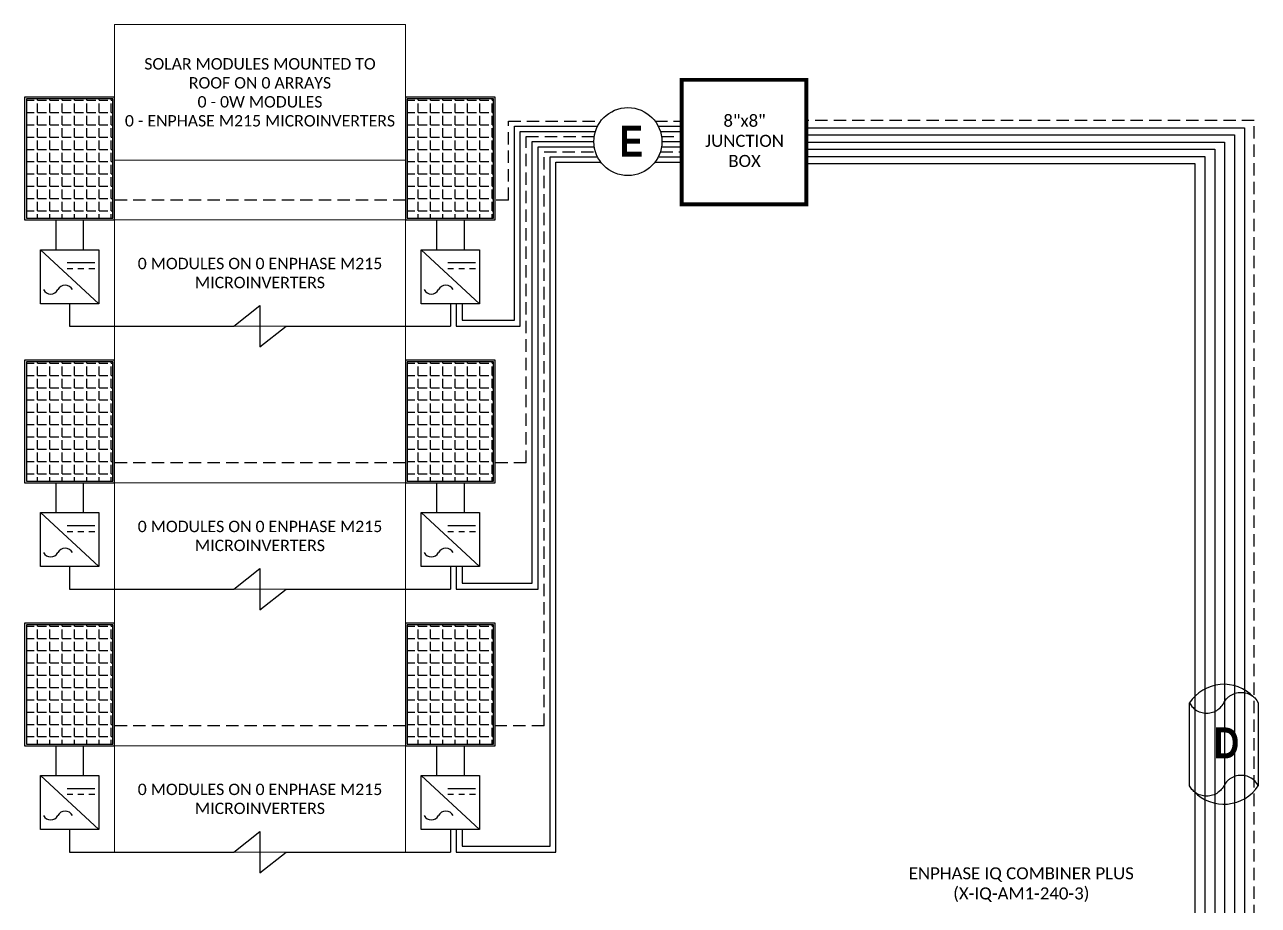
# Model space of a CAD drawing. Header units: feet. Extents: x 23608 to 24143, y 15297 to 15856.
# Drawn here: x 23767.4 to 24141.4, y 15588.4 to 15855.5 of the extents above; entities that cross this region are included whole.
import ezdxf

# ---------------------------------------------------------------- set-up
doc = ezdxf.new("R2010")
doc.units = ezdxf.units.FT
doc.header["$MEASUREMENT"] = 0
doc.linetypes.add('HIDDEN', pattern=[0.375, 0.25, -0.125])
doc.layers.add('TEXT', color=7, linetype='Continuous')
doc.styles.add('ONE LINE TXT', font='techb___.ttf')
doc.styles.get("Standard").update_dxf_attribs({"font": 'calibri.ttf'})

# ---------------------------------------------------------------- blocks, each defined once
blk = doc.blocks.new('*T27')
at = {"layer": 'Defpoints', "color": 8, "linetype": 'ByBlock', "lineweight": 0, "transparency": 16777216}
for p, q in [((0, 0), (88.16, 0)), ((0, 0), (0, -250.97)), ((88.16, 0), (88.16, -250.97)), ((0, -41.08), (88.16, -41.08)), ((0, -59.24), (88.16, -59.24)), ((0, -91.46), (88.16, -91.46)), ((0, -138.99), (88.16, -138.99)), ((0, -171.21), (88.16, -171.21)), ((0, -218.74), (88.16, -218.74)), ((0, -250.97), (88.16, -250.97))]:
    blk.add_line(p, q, dxfattribs=at)
at = {"color": 0, "linetype": 'Continuous', "transparency": 16777216, "char_height": 3.4544, "width": 83.574, "attachment_point": 5}
for s, insert in [('{\\fCalibri|b0|i0|c0;SOLAR MODULES MOUNTED TO ROOF ON 0 ARRAYS^J0 - 0W MODULES^J0 - ENPHASE M215 MICROINVERTERS', (44.08, -20.54)), ('{\\fCalibri|b0|i0|c0;', (44.08, -50.16)), ('{\\fCalibri|b0|i0|c0;0 MODULES ON 0 ENPHASE M215 MICROINVERTERS', (44.08, -75.35)), ('{\\fCalibri|b0|i0|c0;', (44.08, -115.23)), ('{\\fCalibri|b0|i0|c0;0 MODULES ON 0 ENPHASE M215 MICROINVERTERS', (44.08, -155.1)), ('{\\fCalibri|b0|i0|c0;', (44.08, -194.98)), ('{\\fCalibri|b0|i0|c0;0 MODULES ON 0 ENPHASE M215 MICROINVERTERS', (44.08, -234.86))]:
    blk.add_mtext(s, dxfattribs=dict(at, insert=insert))
blk = doc.blocks.new('8x8box')
at = {"lineweight": 50, "const_width": 1.19}
blk.add_lwpolyline([(37.78, 0), (0, 0), (0, 37.78), (37.78, 37.78)], close=True, dxfattribs=at)
at = {"color": 1, "insert": (19.03, 19.26), "char_height": 3.6576, "attachment_point": 5}
blk.add_mtext_dynamic_manual_height_columns('8"x8"  JUNCTION BOX ', width=0.4767, gutter_width=7.17, heights=[0], dxfattribs=at)
blk = doc.blocks.new('*U26')
at = {"color": 7}
blk.add_lwpolyline([(-10.44, 12.59), (-10.04, 11.92), (-10.04, 11.92), (-10.04, 11.92), (-9.67, 11.46), (-9.35, 11.12), (-9.06, 10.85), (-8.76, 10.61), (-8.27, 10.27), (-7.88, 10.06), (-7.45, 9.87), (-7.02, 9.71), (-6.58, 9.59), (-6.14, 9.5), (-5.69, 9.45), (-5.22, 9.43), (-4.77, 9.45), (-4.3, 9.5), (-3.86, 9.59), (-3.41, 9.71), (-2.99, 9.87), (-2.57, 10.06), (-2.17, 10.28), (-1.82, 10.51), (-1.57, 10.7), (-1.43, 10.81), (-1.07, 11.13), (-0.8, 11.43), (-0.52, 11.77), (-0.25, 12.16), (0, 12.59), (0.25, 13.02), (0.52, 13.4), (0.8, 13.74), (1.07, 14.04), (1.43, 14.36), (1.57, 14.47), (1.82, 14.66), (2.17, 14.89), (2.57, 15.11), (2.99, 15.31), (3.41, 15.46), (3.86, 15.59), (4.3, 15.67), (4.77, 15.73), (5.22, 15.74), (5.69, 15.73), (6.14, 15.67), (6.58, 15.59), (7.02, 15.46), (7.45, 15.31), (7.88, 15.11), (8.27, 14.9), (8.76, 14.56), (9.06, 14.32), (9.35, 14.05), (9.67, 13.71), (10.04, 13.25), (10.04, 13.25), (10.04, 13.25), (10.44, 12.59), (10.44, -12.59), (10.04, -11.92), (10.04, -11.92), (10.04, -11.92), (9.67, -11.46), (9.35, -11.12), (9.06, -10.85), (8.76, -10.61), (8.27, -10.27), (7.88, -10.06), (7.45, -9.87), (7.02, -9.71), (6.58, -9.59), (6.14, -9.5), (5.69, -9.45), (5.22, -9.43), (4.77, -9.45), (4.3, -9.5), (3.86, -9.59), (3.41, -9.71), (2.99, -9.87), (2.57, -10.06), (2.17, -10.28), (1.82, -10.51), (1.57, -10.7), (1.43, -10.81), (1.07, -11.13), (0.8, -11.43), (0.52, -11.77), (0.25, -12.16), (0, -12.59), (-0.25, -13.02), (-0.52, -13.4), (-0.8, -13.74), (-1.07, -14.04), (-1.43, -14.36), (-1.57, -14.47), (-1.82, -14.66), (-2.17, -14.89), (-2.57, -15.11), (-2.99, -15.31), (-3.41, -15.46), (-3.86, -15.59), (-4.3, -15.67), (-4.77, -15.73), (-5.22, -15.74), (-5.69, -15.73), (-6.14, -15.67), (-6.58, -15.59), (-7.02, -15.46), (-7.45, -15.31), (-7.88, -15.11), (-8.27, -14.9), (-8.76, -14.56), (-9.06, -14.32), (-9.35, -14.05), (-9.67, -13.71), (-10.04, -13.25), (-10.04, -13.25), (-10.04, -13.25), (-10.44, -12.59), (-10.44, -12.59)], close=True, dxfattribs=at)
at = {"color": 7, "linetype": 'Continuous'}
for centre, start, end in [((0, 5.65), 43.9732, 146.4265), ((0, -5.65), 223.9732, 326.4265)]:
    blk.add_arc(centre, 12.53, start, end, dxfattribs=at)
at = {"color": 1, "linetype": 'Continuous', "insert": (-3.09, 5.1), "char_height": 9.3833, "attachment_point": 1, "style": 'ONE LINE TXT'}
blk.add_mtext_dynamic_manual_height_columns('{\\W1;\\C256;D}', width=0.1385, gutter_width=2.13, heights=[0], dxfattribs=at)

msp = doc.modelspace()

# ---------------------------------------------------------------- hatches: boundary and pattern name
at = {"linetype": 'Continuous'}
h = msp.add_hatch(dxfattribs=at)
h.set_pattern_fill('ANGLE', color=256, scale=13.54666)
h.set_pattern_definition([(0, (23830.934, 3814.6677), (0, 3.7253315), [2.709332, -1.0159995]), (90, (23830.934, 3814.6677), (-3.7253315, 2e-16), [2.709332, -1.0159995])])
h.paths.add_polyline_path([(23767.92, 15832.97), (23767.92, 15796.78), (23794.16, 15796.78), (23794.16, 15832.97)])
h = msp.add_hatch(dxfattribs=at)
h.set_pattern_fill('ANGLE', color=256, scale=13.54666)
h.set_pattern_definition([(0, (23946.354, 3814.6677), (0, 3.7253315), [2.709332, -1.0159995]), (90, (23946.354, 3814.6677), (-3.7253315, 2e-16), [2.709332, -1.0159995])])
h.paths.add_polyline_path([(23883.34, 15832.97), (23883.34, 15796.78), (23909.58, 15796.78), (23909.58, 15832.97)])
h = msp.add_hatch(dxfattribs=at)
h.set_pattern_fill('ANGLE', color=256, scale=13.54666)
h.set_pattern_definition([(0, (23830.934, 3734.9146), (0, 3.7253315), [2.709332, -1.0159995]), (90, (23830.934, 3734.9146), (-3.7253315, 2e-16), [2.709332, -1.0159995])])
h.paths.add_polyline_path([(23767.92, 15753.21), (23767.92, 15717.03), (23794.16, 15717.03), (23794.16, 15753.21)])
h = msp.add_hatch(dxfattribs=at)
h.set_pattern_fill('ANGLE', color=256, scale=13.54666)
h.set_pattern_definition([(0, (23946.354, 3734.9146), (0, 3.7253315), [2.709332, -1.0159995]), (90, (23946.354, 3734.9146), (-3.7253315, 2e-16), [2.709332, -1.0159995])])
h.paths.add_polyline_path([(23883.34, 15753.21), (23883.34, 15717.03), (23909.58, 15717.03), (23909.58, 15753.21)])
h = msp.add_hatch(dxfattribs=at)
h.set_pattern_fill('ANGLE', color=256, scale=13.54666)
h.set_pattern_definition([(0, (23830.934, 3655.1615), (0, 3.7253315), [2.709332, -1.0159995]), (90, (23830.934, 3655.1615), (-3.7253315, 2e-16), [2.709332, -1.0159995])])
h.paths.add_polyline_path([(23767.92, 15673.46), (23767.92, 15637.28), (23794.16, 15637.28), (23794.16, 15673.46)])
h = msp.add_hatch(dxfattribs=at)
h.set_pattern_fill('ANGLE', color=256, scale=13.54666)
h.set_pattern_definition([(0, (23946.354, 3655.1615), (0, 3.7253315), [2.709332, -1.0159995]), (90, (23946.354, 3655.1615), (-3.7253315, 2e-16), [2.709332, -1.0159995])])
h.paths.add_polyline_path([(23883.34, 15673.46), (23883.34, 15637.28), (23909.58, 15637.28), (23909.58, 15673.46)])

# ---------------------------------------------------------------- linework, layer by layer
at = {"color": 92, "linetype": 'HIDDEN', "ltscale": 15}
for p, q in [((23914.06, 15826.25), (23942.06, 15826.25)), ((23914.06, 15802.32), (23914.06, 15826.25)), ((23958.51, 15826.25), (23966.62, 15826.25)), ((23919.47, 15821.59), (23940.09, 15821.59)), ((23919.47, 15722.57), (23919.47, 15821.59)), ((23960.48, 15821.59), (23966.62, 15821.59)), ((23924.87, 15816.93), (23940.45, 15816.93)), ((23924.87, 15642.82), (23924.87, 15816.93)), ((23960.12, 15816.93), (23966.62, 15816.93)), ((23914.06, 15802.32), (23910.09, 15802.32)), ((23919.47, 15722.57), (23910.09, 15722.57)), ((23924.87, 15642.82), (23910.09, 15642.82))]:
    msp.add_line(p, q, dxfattribs=at)
at = {"color": 10, "linetype": 'Continuous'}
for p, q in [((23915.86, 15824.7), (23941.09, 15824.7)), ((23915.86, 15765.85), (23915.86, 15824.7)), ((23959.48, 15824.7), (23966.62, 15824.7)), ((24004.4, 15824.23), (24137.18, 15824.23)), ((24137.18, 15824.23), (24137.18, 15464.42)), ((23921.27, 15820.04), (23939.97, 15820.04)), ((23921.27, 15686.1), (23921.27, 15820.04)), ((23960.6, 15820.04), (23966.62, 15820.04)), ((24004.4, 15819.88), (24131.18, 15819.88)), ((24131.18, 15819.88), (24131.18, 15478.98)), ((23926.68, 15815.38), (23941.09, 15815.38)), ((23926.68, 15606.35), (23926.68, 15815.38)), ((23959.48, 15815.38), (23966.62, 15815.38)), ((24004.4, 15815.53), (24125.18, 15815.53)), ((24125.18, 15815.53), (24125.18, 15493.54)), ((23900.07, 15765.85), (23915.86, 15765.85)), ((23900.07, 15686.1), (23921.27, 15686.1)), ((23900.07, 15606.35), (23926.68, 15606.35))]:
    msp.add_line(p, q, dxfattribs=at)
at = {"linetype": 'Continuous'}
for p, q in [((23917.66, 15823.14), (23940.45, 15823.14)), ((23917.66, 15764.05), (23917.66, 15823.14)), ((23960.12, 15823.14), (23966.62, 15823.14)), ((23923.07, 15818.48), (23940.03, 15818.48)), ((23923.07, 15684.3), (23923.07, 15818.48)), ((23960.54, 15818.48), (23966.62, 15818.48)), ((23928.48, 15813.82), (23942.06, 15813.82)), ((23928.48, 15604.55), (23928.48, 15813.82)), ((23958.51, 15813.82), (23966.62, 15813.82)), ((23776.89, 15796.27), (23776.89, 15787.26)), ((23785.19, 15796.27), (23785.19, 15787.26)), ((23892.31, 15796.27), (23892.31, 15787.26)), ((23900.61, 15796.27), (23900.61, 15787.26)), ((23772.22, 15787.26), (23789.86, 15787.26)), ((23772.22, 15770.87), (23772.22, 15787.26)), ((23772.22, 15787.26), (23789.86, 15770.87)), ((23789.86, 15787.26), (23789.86, 15770.87)), ((23887.64, 15787.26), (23905.28, 15787.26)), ((23887.64, 15770.87), (23887.64, 15787.26)), ((23887.64, 15787.26), (23905.28, 15770.87)), ((23905.28, 15787.26), (23905.28, 15770.87)), ((23789.86, 15770.87), (23772.22, 15770.87)), ((23905.28, 15770.87), (23887.64, 15770.87)), ((23898.26, 15764.05), (23917.66, 15764.05)), ((23776.89, 15716.52), (23776.89, 15707.51)), ((23785.19, 15716.52), (23785.19, 15707.51)), ((23892.31, 15716.52), (23892.31, 15707.51)), ((23900.61, 15716.52), (23900.61, 15707.51)), ((23772.22, 15707.51), (23789.86, 15707.51)), ((23772.22, 15691.12), (23772.22, 15707.51)), ((23772.22, 15707.51), (23789.86, 15691.12)), ((23789.86, 15707.51), (23789.86, 15691.12)), ((23887.64, 15707.51), (23905.28, 15707.51)), ((23887.64, 15691.12), (23887.64, 15707.51)), ((23887.64, 15707.51), (23905.28, 15691.12)), ((23905.28, 15707.51), (23905.28, 15691.12)), ((23789.86, 15691.12), (23772.22, 15691.12)), ((23905.28, 15691.12), (23887.64, 15691.12)), ((23898.26, 15684.3), (23923.07, 15684.3)), ((23776.89, 15636.77), (23776.89, 15627.76)), ((23785.19, 15636.77), (23785.19, 15627.76)), ((23892.31, 15636.77), (23892.31, 15627.76)), ((23900.61, 15636.77), (23900.61, 15627.76)), ((23772.22, 15627.76), (23789.86, 15627.76)), ((23772.22, 15611.36), (23772.22, 15627.76)), ((23772.22, 15627.76), (23789.86, 15611.36)), ((23789.86, 15627.76), (23789.86, 15611.36)), ((23887.64, 15627.76), (23905.28, 15627.76)), ((23887.64, 15611.36), (23887.64, 15627.76)), ((23887.64, 15627.76), (23905.28, 15611.36)), ((23905.28, 15627.76), (23905.28, 15611.36)), ((23789.86, 15611.36), (23772.22, 15611.36)), ((23905.28, 15611.36), (23887.64, 15611.36)), ((23898.26, 15604.55), (23928.48, 15604.55))]:
    msp.add_line(p, q, dxfattribs=at)
at = {"color": 7, "linetype": 'Continuous'}
for p, q in [((24004.4, 15822.06), (24134.18, 15822.06)), ((24134.18, 15822.06), (24134.18, 15467.8)), ((24004.4, 15817.71), (24128.18, 15817.71)), ((24128.18, 15817.71), (24128.18, 15482.36)), ((24004.4, 15813.36), (24122.18, 15813.36)), ((24122.18, 15813.36), (24122.18, 15496.92)), ((23788.64, 15783.27), (23780.25, 15783.27)), ((23904.06, 15783.27), (23895.67, 15783.27)), ((23782, 15781.45), (23780.25, 15781.45)), ((23785.32, 15781.45), (23783.57, 15781.45)), ((23788.64, 15781.45), (23786.89, 15781.45)), ((23897.42, 15781.45), (23895.67, 15781.45)), ((23900.74, 15781.45), (23898.99, 15781.45)), ((23904.06, 15781.45), (23902.31, 15781.45)), ((23830.8, 15764.05), (23838.75, 15770.32)), ((23838.75, 15770.32), (23838.75, 15757.79)), ((23838.75, 15757.79), (23846.71, 15764.05)), ((23788.64, 15703.52), (23780.25, 15703.52)), ((23782, 15701.7), (23780.25, 15701.7)), ((23785.32, 15701.7), (23783.57, 15701.7)), ((23788.64, 15701.7), (23786.89, 15701.7)), ((23904.06, 15703.52), (23895.67, 15703.52)), ((23897.42, 15701.7), (23895.67, 15701.7)), ((23900.74, 15701.7), (23898.99, 15701.7)), ((23904.06, 15701.7), (23902.31, 15701.7)), ((23830.8, 15684.3), (23838.75, 15690.56)), ((23838.75, 15690.56), (23838.75, 15678.03)), ((23838.75, 15678.03), (23846.71, 15684.3)), ((23788.64, 15623.76), (23780.25, 15623.76)), ((23782, 15621.95), (23780.25, 15621.95)), ((23785.32, 15621.95), (23783.57, 15621.95)), ((23788.64, 15621.95), (23786.89, 15621.95)), ((23904.06, 15623.76), (23895.67, 15623.76)), ((23897.42, 15621.95), (23895.67, 15621.95)), ((23900.74, 15621.95), (23898.99, 15621.95)), ((23904.06, 15621.95), (23902.31, 15621.95)), ((23830.8, 15604.55), (23838.75, 15610.81)), ((23838.75, 15610.81), (23838.75, 15598.28)), ((23838.75, 15598.28), (23846.71, 15604.55))]:
    msp.add_line(p, q, dxfattribs=at)
at = {"linetype": 'Continuous', "flags": 128}
for points in [[(23767.41, 15833.47), (23767.41, 15796.27), (23794.67, 15796.27), (23794.67, 15833.47), (23767.41, 15833.47)], [(23882.83, 15833.47), (23882.83, 15796.27), (23910.09, 15796.27), (23910.09, 15833.47), (23882.83, 15833.47)], [(23781.04, 15770.87), (23781.04, 15764.05)], [(23896.46, 15770.87), (23896.46, 15764.05)], [(23898.26, 15770.87), (23898.26, 15764.05)], [(23781.04, 15764.05), (23830.8, 15764.05)], [(23846.71, 15764.05), (23896.46, 15764.05)], [(23767.41, 15753.72), (23767.41, 15716.52), (23794.67, 15716.52), (23794.67, 15753.72), (23767.41, 15753.72)], [(23882.83, 15753.72), (23882.83, 15716.52), (23910.09, 15716.52), (23910.09, 15753.72), (23882.83, 15753.72)], [(23781.04, 15691.12), (23781.04, 15684.3)], [(23896.46, 15691.12), (23896.46, 15684.3)], [(23898.26, 15691.12), (23898.26, 15684.3)], [(23781.04, 15684.3), (23830.8, 15684.3)], [(23846.71, 15684.3), (23896.46, 15684.3)], [(23767.41, 15673.97), (23767.41, 15636.77), (23794.67, 15636.77), (23794.67, 15673.97), (23767.41, 15673.97)], [(23882.83, 15673.97), (23882.83, 15636.77), (23910.09, 15636.77), (23910.09, 15673.97), (23882.83, 15673.97)], [(23781.04, 15611.36), (23781.04, 15604.55)], [(23896.46, 15611.36), (23896.46, 15604.55)], [(23898.26, 15611.36), (23898.26, 15604.55)], [(23781.04, 15604.55), (23830.8, 15604.55)], [(23846.71, 15604.55), (23896.46, 15604.55)]]:
    msp.add_lwpolyline(points, dxfattribs=at)
for points in [[(23767.92, 15832.97), (23767.92, 15796.78), (23794.16, 15796.78), (23794.16, 15832.97)], [(23883.34, 15832.97), (23883.34, 15796.78), (23909.58, 15796.78), (23909.58, 15832.97)], [(23767.92, 15753.21), (23767.92, 15717.03), (23794.16, 15717.03), (23794.16, 15753.21)], [(23883.34, 15753.21), (23883.34, 15717.03), (23909.58, 15717.03), (23909.58, 15753.21)], [(23767.92, 15673.46), (23767.92, 15637.28), (23794.16, 15637.28), (23794.16, 15673.46)], [(23883.34, 15673.46), (23883.34, 15637.28), (23909.58, 15637.28), (23909.58, 15673.46)]]:
    msp.add_lwpolyline(points, close=True, dxfattribs=at)
at = {"color": 92, "linetype": 'HIDDEN', "ltscale": 15, "flags": 128}
for points in [[(23882.83, 15802.32), (23794.67, 15802.32)], [(23882.83, 15722.57), (23794.67, 15722.57)], [(23882.83, 15642.82), (23794.67, 15642.82)]]:
    msp.add_lwpolyline(points, dxfattribs=at)
at = {"color": 10, "linetype": 'Continuous', "flags": 128}
for points in [[(23900.07, 15770.87), (23900.07, 15765.85)], [(23900.07, 15691.12), (23900.07, 15686.1)], [(23900.07, 15611.36), (23900.07, 15606.35)]]:
    msp.add_lwpolyline(points, dxfattribs=at)
at = {"color": 7, "linetype": 'Continuous'}
msp.add_circle((23950.28, 15820.04), 10.31, dxfattribs=at)
at = {"linetype": 'Continuous'}
for centre, start, end in [((23775.28, 15776.28), 207.6639, 332.3361), ((23779.67, 15773.98), 27.6639, 152.3361), ((23890.7, 15776.28), 207.6639, 332.3361), ((23895.09, 15773.98), 27.6639, 152.3361), ((23779.67, 15694.23), 27.6639, 152.3361), ((23895.09, 15694.23), 27.6639, 152.3361), ((23775.28, 15696.53), 207.6639, 332.3361), ((23890.7, 15696.53), 207.6639, 332.3361), ((23775.28, 15616.77), 207.6639, 332.3361), ((23779.67, 15614.47), 27.6639, 152.3361), ((23890.7, 15616.77), 207.6639, 332.3361), ((23895.09, 15614.47), 27.6639, 152.3361)]:
    msp.add_arc(centre, 2.48, start, end, dxfattribs=at)
at = {"layer": 'TEXT', "color": 92, "linetype": 'HIDDEN', "ltscale": 15}
for p, q in [((24140.18, 15826.41), (24004.4, 15826.41)), ((24140.18, 15421.63), (24140.18, 15826.41))]:
    msp.add_line(p, q, dxfattribs=at)

# ---------------------------------------------------------------- block references
msp.add_blockref('*T27', (23794.67, 15855.51))
at = {"color": 7}
msp.add_blockref('8x8box', (23966.62, 15800.99), dxfattribs=at)

# ---------------------------------------------------------------- texts
at = {"color": 1, "linetype": 'Continuous', "insert": (23947.74, 15824.83), "char_height": 9.3833, "attachment_point": 1, "style": 'ONE LINE TXT'}
msp.add_mtext_dynamic_manual_height_columns('{\\W1;\\C256;E}', width=0.1385, gutter_width=2.13, heights=[0], dxfattribs=at)
at = {"layer": 'TEXT', "color": 1, "insert": (24069.55, 15594.64), "char_height": 3.6576, "attachment_point": 5}
msp.add_mtext_dynamic_manual_height_columns('ENPHASE IQ COMBINER PLUS\\P(X-IQ-AM1-240-3)', width=82.8989, gutter_width=7.17, heights=[0], dxfattribs=at)

# ---------------------------------------------------------------- next in the draw order: block references
at = {"color": 7}
msp.add_blockref('*U26', (24130.96, 15637.24), dxfattribs=at)

doc.saveas('drawing.dxf')
